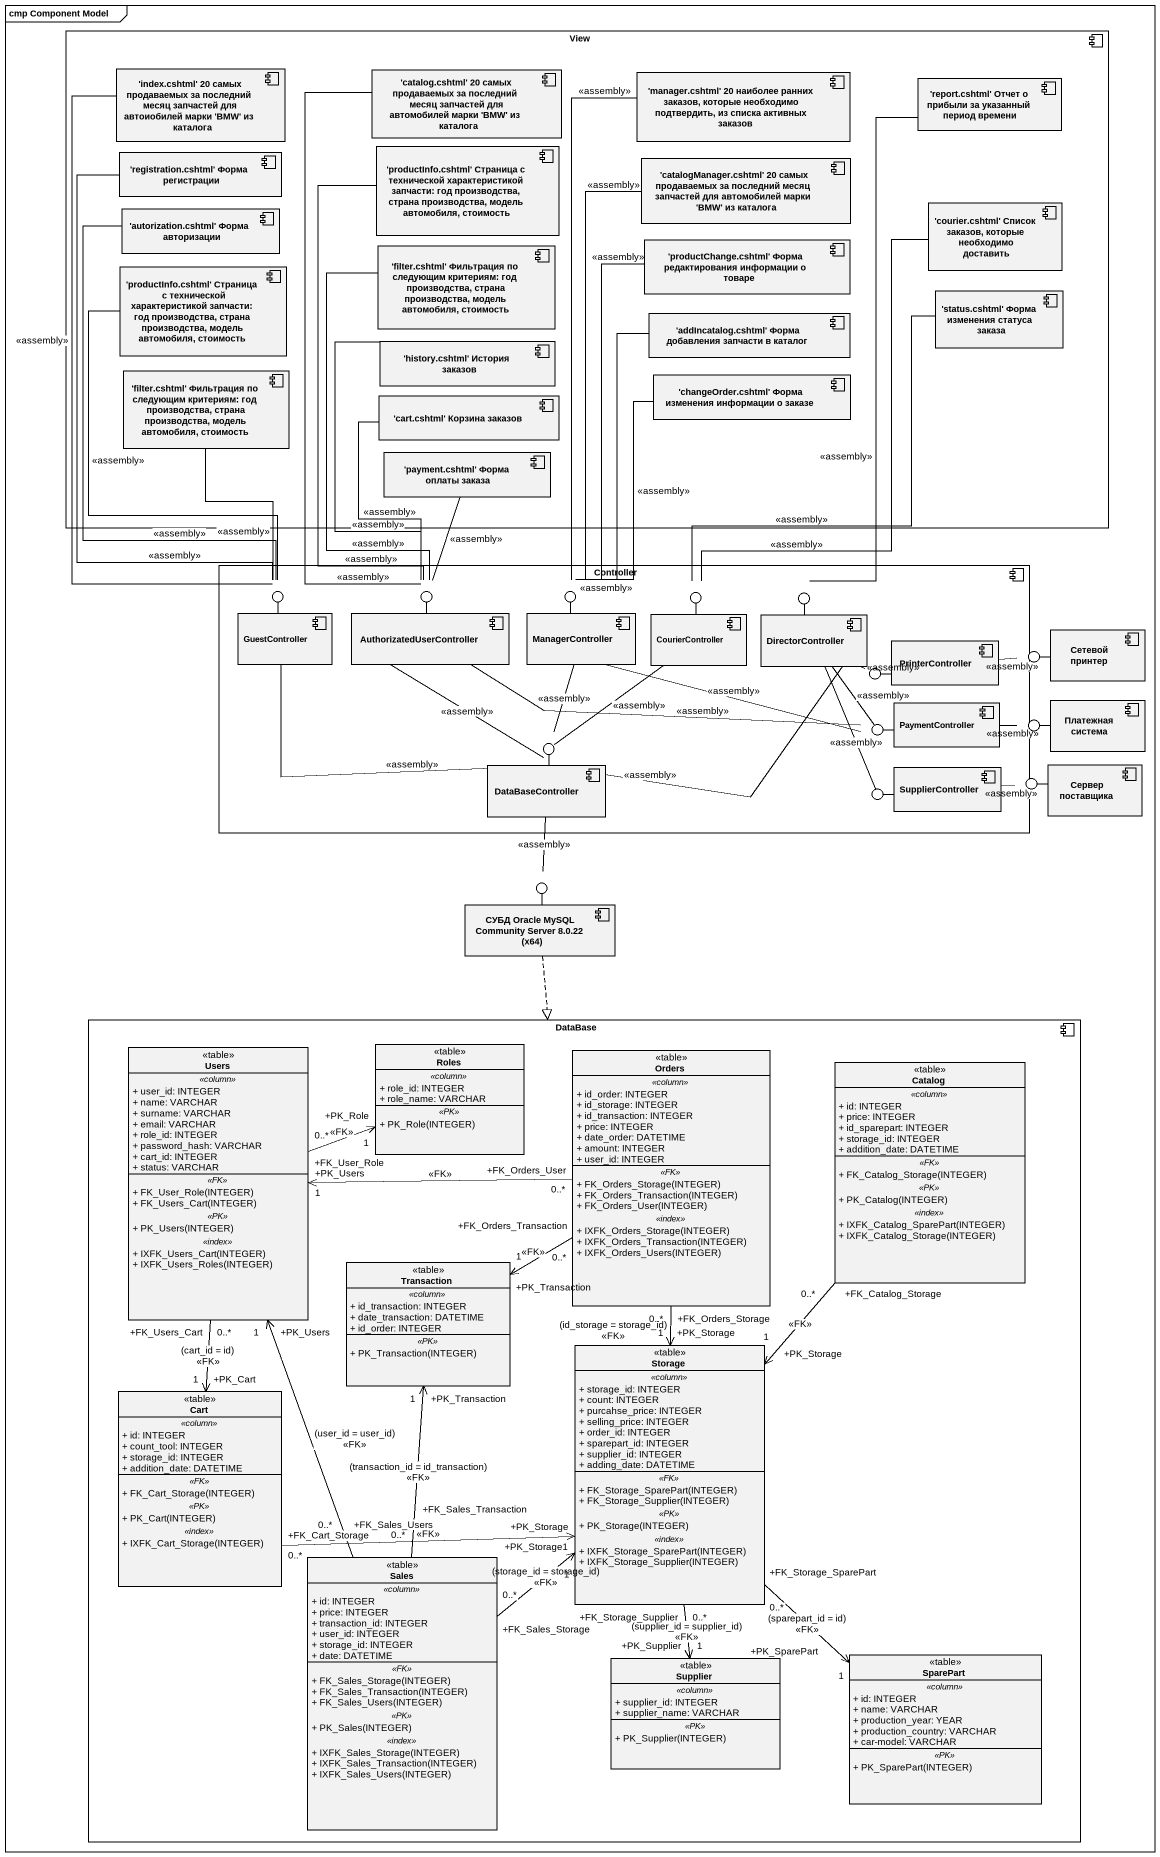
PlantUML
@startuml
mainframe cmp Component Model
allowmixing
hide circle
hide empty members
skinparam classAttributeIconSize 0
component View {
  component "'index.cshtml' 20 самых продаваемых за последний месяц запчастей для автоиобилей марки 'BMW' из каталога" as index_cshtml_20_самых
  component "'catalog.cshtml' 20 самых продаваемых за последний месяц запчастей для автомобилей марки 'BMW' из каталога" as catalog_cshtml_20_самых
  component "'manager.cshtml' 20 наиболее ранних заказов, которые необходимо подтвердить, из списка активных заказов" as manager_cshtml_20_наиболее
  component "'report.cshtml' Отчет о прибыли за указанный период времени" as report_cshtml_Отчет_о
  component "'registration.cshtml' Форма регистрации" as registration_cshtml_Форма
  component "'productInfo.cshtml' Страница с технической характеристикой запчасти: год производства, страна производства, модель автомобиля, стоимость" as productInfo_cshtml_Страница
  component "'catalogManager.cshtml' 20 самых продаваемых за последний месяц запчастей для автомобилей марки 'BMW' из каталога" as catalogManager_cshtml_20
  component "'autorization.cshtml' Форма авторизации" as autorization_cshtml_Форма
  component "'courier.cshtml' Список заказов, которые необходимо доставить" as courier_cshtml_Список
  component "'productInfo.cshtml' Страница с технической характеристикой запчасти: год производства, страна производства, модель автомобиля, стоимость" as productInfo_cshtml_Страница_2
  component "'filter.cshtml' Фильтрация по следующим критериям: год производства, страна производства, модель автомобиля, стоимость" as filter_cshtml_Фильтрация_по
  component "'productChange.cshtml' Форма редактирования информации о товаре" as productChange_cshtml_Форма
  component "'status.cshtml' Форма изменения статуса заказа" as status_cshtml_Форма
  component "'history.cshtml' История заказов" as history_cshtml_История
  component "'addIncatalog.cshtml' Форма добавления запчасти в каталог" as addIncatalog_cshtml_Форма
  component "'filter.cshtml' Фильтрация по следующим критериям: год производства, страна производства, модель автомобиля, стоимость" as filter_cshtml_Фильтрация_по_2
  component "'changeOrder.cshtml' Форма изменения информации о заказе" as changeOrder_cshtml_Форма
  component "'cart.cshtml' Корзина заказов" as cart_cshtml_Корзина_заказов
  component "'payment.cshtml' Форма оплаты заказа" as payment_cshtml_Форма_оплаты
}
component Controller {
  component GuestController
  component AuthorizatedUserController
  component ManagerController
  component CourierController
  component DirectorController
  component PrinterController
  component PaymentController
  component DataBaseController
  component SupplierController
}
() " " as lollipop1
() " " as lollipop2
() " " as lollipop3
() " " as lollipop4
() " " as lollipop5
() " " as lollipop6
component "Сетевой принтер" as Сетевой_принтер
() " " as lollipop7
() " " as lollipop8
() " " as lollipop9
() " " as lollipop10
component "Платежная система" as Платежная_система
component "Сервер поставщика" as Сервер_поставщика
() " " as lollipop11
() " " as lollipop12
() " " as lollipop13
component "СУБД Oracle MySQL Community Server 8.0.22 (x64)" as СУБД_Oracle_MySQL_Community
component "DataBase" as DataBase_ {
  class Users <<table>> {
    .. <<column>> ..
    + user_id: INTEGER
    + name: VARCHAR
    + surname: VARCHAR
    + email: VARCHAR
    + role_id: INTEGER
    + password_hash: VARCHAR
    + cart_id: INTEGER
    + status: VARCHAR
    .. <<FK>> ..
    + FK_User_Role(INTEGER)
    + FK_Users_Cart(INTEGER)
    .. <<PK>> ..
    + PK_Users(INTEGER)
    .. <<index>> ..
    + IXFK_Users_Cart(INTEGER)
    + IXFK_Users_Roles(INTEGER)
  }
  class Roles <<table>> {
    .. <<column>> ..
    + role_id: INTEGER
    + role_name: VARCHAR
    .. <<PK>> ..
    + PK_Role(INTEGER)
  }
  class Orders <<table>> {
    .. <<column>> ..
    + id_order: INTEGER
    + id_storage: INTEGER
    + id_transaction: INTEGER
    + price: INTEGER
    + date_order: DATETIME
    + amount: INTEGER
    + user_id: INTEGER
    .. <<FK>> ..
    + FK_Orders_Storage(INTEGER)
    + FK_Orders_Transaction(INTEGER)
    + FK_Orders_User(INTEGER)
    .. <<index>> ..
    + IXFK_Orders_Storage(INTEGER)
    + IXFK_Orders_Transaction(INTEGER)
    + IXFK_Orders_Users(INTEGER)
  }
  class Catalog <<table>> {
    .. <<column>> ..
    + id: INTEGER
    + price: INTEGER
    + id_sparepart: INTEGER
    + storage_id: INTEGER
    + addition_date: DATETIME
    .. <<FK>> ..
    + FK_Catalog_Storage(INTEGER)
    .. <<PK>> ..
    + PK_Catalog(INTEGER)
    .. <<index>> ..
    + IXFK_Catalog_SparePart(INTEGER)
    + IXFK_Catalog_Storage(INTEGER)
  }
  class Transaction <<table>> {
    .. <<column>> ..
    + id_transaction: INTEGER
    + date_transaction: DATETIME
    + id_order: INTEGER
    .. <<PK>> ..
    + PK_Transaction(INTEGER)
  }
  class "Storage" as Storage_ <<table>> {
    .. <<column>> ..
    + storage_id: INTEGER
    + count: INTEGER
    + purcahse_price: INTEGER
    + selling_price: INTEGER
    + order_id: INTEGER
    + sparepart_id: INTEGER
    + supplier_id: INTEGER
    + adding_date: DATETIME
    .. <<FK>> ..
    + FK_Storage_SparePart(INTEGER)
    + FK_Storage_Supplier(INTEGER)
    .. <<PK>> ..
    + PK_Storage(INTEGER)
    .. <<index>> ..
    + IXFK_Storage_SparePart(INTEGER)
    + IXFK_Storage_Supplier(INTEGER)
  }
  class Cart <<table>> {
    .. <<column>> ..
    + id: INTEGER
    + count_tool: INTEGER
    + storage_id: INTEGER
    + addition_date: DATETIME
    .. <<FK>> ..
    + FK_Cart_Storage(INTEGER)
    .. <<PK>> ..
    + PK_Cart(INTEGER)
    .. <<index>> ..
    + IXFK_Cart_Storage(INTEGER)
  }
  class Sales <<table>> {
    .. <<column>> ..
    + id: INTEGER
    + price: INTEGER
    + transaction_id: INTEGER
    + user_id: INTEGER
    + storage_id: INTEGER
    + date: DATETIME
    .. <<FK>> ..
    + FK_Sales_Storage(INTEGER)
    + FK_Sales_Transaction(INTEGER)
    + FK_Sales_Users(INTEGER)
    .. <<PK>> ..
    + PK_Sales(INTEGER)
    .. <<index>> ..
    + IXFK_Sales_Storage(INTEGER)
    + IXFK_Sales_Transaction(INTEGER)
    + IXFK_Sales_Users(INTEGER)
  }
  class Supplier <<table>> {
    .. <<column>> ..
    + supplier_id: INTEGER
    + supplier_name: VARCHAR
    .. <<PK>> ..
    + PK_Supplier(INTEGER)
  }
  class SparePart <<table>> {
    .. <<column>> ..
    + id: INTEGER
    + name: VARCHAR
    + production_year: YEAR
    + production_country: VARCHAR
    + car-model: VARCHAR
    .. <<PK>> ..
    + PK_SparePart(INTEGER)
  }
}
GuestController -up- lollipop1
AuthorizatedUserController -up- lollipop2
ManagerController -up- lollipop3
CourierController -up- lollipop4
DirectorController -up- lollipop5
Сетевой_принтер -left- lollipop6
PrinterController -left- lollipop7
DataBaseController -up- lollipop8
PaymentController -left- lollipop9
Платежная_система -left- lollipop10
SupplierController -left- lollipop11
Сервер_поставщика -left- lollipop12
СУБД_Oracle_MySQL_Community -up- lollipop13
index_cshtml_20_самых -- lollipop1 : <<assembly>>
catalog_cshtml_20_самых -- lollipop2 : <<assembly>>
manager_cshtml_20_наиболее -- lollipop3 : <<assembly>>
report_cshtml_Отчет_о -- lollipop5 : <<assembly>>
registration_cshtml_Форма -- lollipop1 : <<assembly>>
productInfo_cshtml_Страница -- lollipop2 : <<assembly>>
catalogManager_cshtml_20 -- lollipop3 : <<assembly>>
autorization_cshtml_Форма -- lollipop1 : <<assembly>>
courier_cshtml_Список -- lollipop4 : <<assembly>>
productInfo_cshtml_Страница_2 -- lollipop1 : <<assembly>>
filter_cshtml_Фильтрация_по -- lollipop2 : <<assembly>>
productChange_cshtml_Форма -- lollipop3 : <<assembly>>
status_cshtml_Форма -- lollipop4 : <<assembly>>
history_cshtml_История -- lollipop2 : <<assembly>>
addIncatalog_cshtml_Форма -- lollipop3 : <<assembly>>
filter_cshtml_Фильтрация_по_2 -- lollipop1 : <<assembly>>
changeOrder_cshtml_Форма -- lollipop3 : <<assembly>>
cart_cshtml_Корзина_заказов -- lollipop2 : <<assembly>>
payment_cshtml_Форма_оплаты -- lollipop2 : <<assembly>>
GuestController -right- lollipop8 : <<assembly>>
AuthorizatedUserController -- lollipop8 : <<assembly>>
AuthorizatedUserController -right- lollipop9 : <<assembly>>
ManagerController -- lollipop8 : <<assembly>>
ManagerController -right- lollipop9 : <<assembly>>
CourierController -- lollipop8 : <<assembly>>
DirectorController -right- lollipop7 : <<assembly>>
DirectorController -left- lollipop8 : <<assembly>>
DirectorController -- lollipop9 : <<assembly>>
DirectorController -- lollipop11 : <<assembly>>
PrinterController -right- lollipop6 : <<assembly>>
PaymentController -right- lollipop10 : <<assembly>>
DataBaseController -- lollipop13 : <<assembly>>
SupplierController -right- lollipop12 : <<assembly>>
СУБД_Oracle_MySQL_Community ..|> DataBase_
Users "+FK_User_Role\n0..*" -right-> "+PK_Role\n1" Roles : <<FK>>
Users "+FK_Users_Cart\n0..*" --> "+PK_Cart\n1" Cart : (cart_id = id)\n<<FK>>
Orders "+FK_Orders_User\n0..*" -left-> "+PK_Users\n1" Users : <<FK>>
Orders "+FK_Orders_Transaction\n0..*" --> "+PK_Transaction\n1" Transaction : <<FK>>
Orders "+FK_Orders_Storage\n0..*" --> "+PK_Storage\n1" Storage_ : (id_storage = storage_id)\n<<FK>>
Catalog "+FK_Catalog_Storage\n0..*" --> "+PK_Storage\n1" Storage_ : <<FK>>
Storage_ "+FK_Storage_Supplier\n0..*" --> "+PK_Supplier\n1" Supplier : (supplier_id = supplier_id)\n<<FK>>
Storage_ "+FK_Storage_SparePart\n0..*" --> "+PK_SparePart\n1" SparePart : (sparepart_id = id)\n<<FK>>
Cart "+FK_Cart_Storage\n0..*" -right-> "+PK_Storage\n1" Storage_ : <<FK>>
Sales "+FK_Sales_Users\n0..*" -up-> "+PK_Users\n1" Users : (user_id = user_id)\n<<FK>>
Sales "+FK_Sales_Transaction\n0..*" -up-> "+PK_Transaction\n1" Transaction : (transaction_id = id_transaction)\n<<FK>>
Sales "+FK_Sales_Storage\n0..*" -up-> "+PK_Storage\n1" Storage_ : (storage_id = storage_id)\n<<FK>>
@enduml
